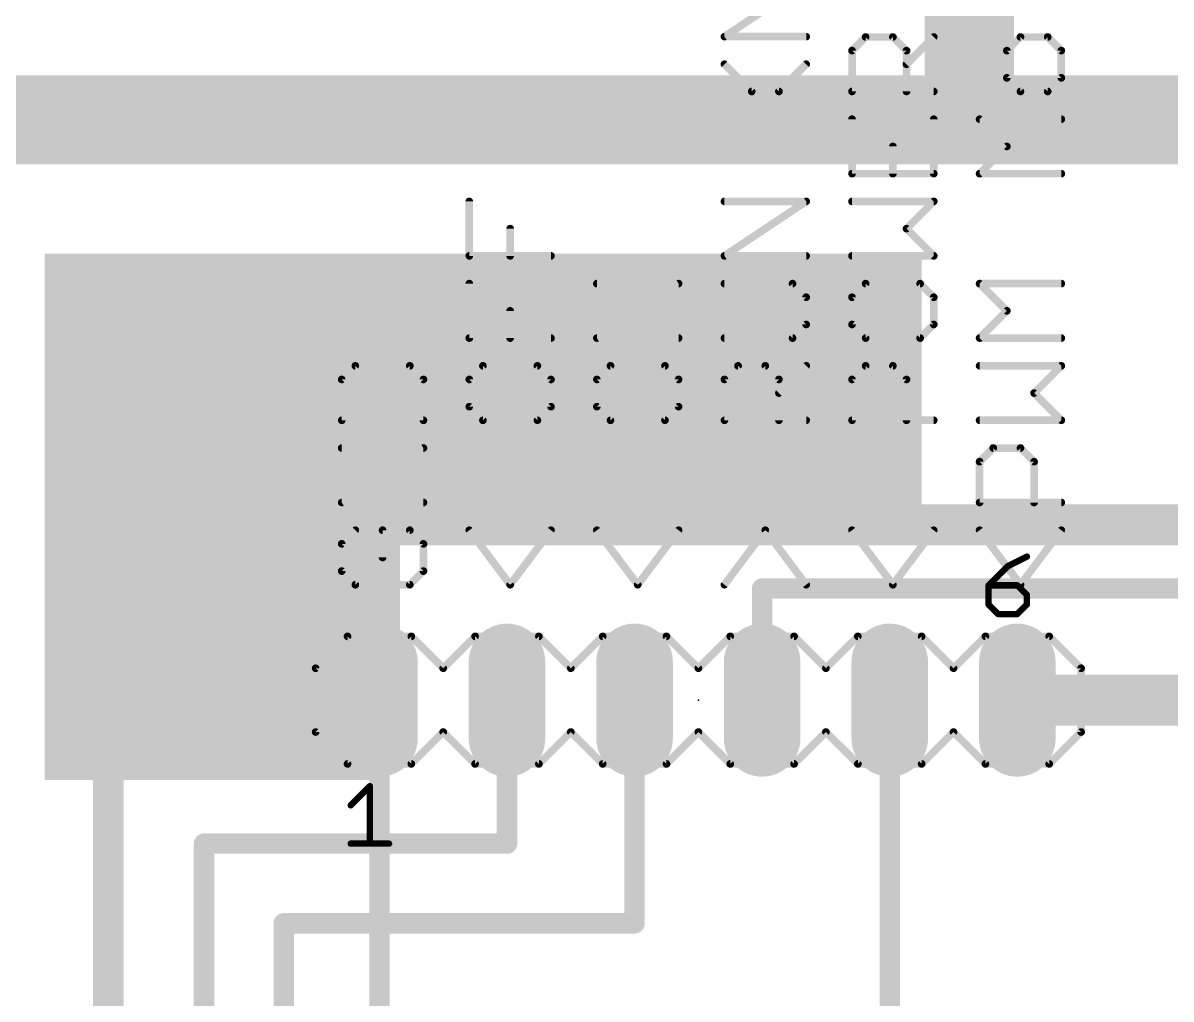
# Model space of a CAD drawing. Extents: x 0 to 165, y -10 to 137.
# Drawn here: x 64.66 to 87.52, y 89.3 to 108.74 of the extents above; entities that cross this region are included whole.
import ezdxf

# ---------------------------------------------------------------- set-up
doc = ezdxf.new("R2010")
doc.units = 0
for name, color, linetype in [('1', 14, 'CONTINUOUS'), ('16', 174, 'CONTINUOUS'), ('17', 94, 'CONTINUOUS'), ('21', 251, 'CONTINUOUS'), ('23', 178, 'CONTINUOUS'), ('48', 251, 'CONTINUOUS'), ('51', 251, 'CONTINUOUS')]:
    doc.layers.add(name, color=color, linetype=linetype)

# ---------------------------------------------------------------- blocks, each defined once
blk = doc.blocks.new('RECT')
blk.add_solid([(-0.5, -0.5), (0.5, -0.5), (-0.5, 0.5), (0.5, 0.5)])
blk = doc.blocks.new('LONGP100')
at = {"const_width": 1}
blk.add_lwpolyline([(-0.5, 0), (0.5, 0)], dxfattribs=at)
at = {"const_width": 0.5}
for points in [[(-0.5, 0.25, 1), (-0.5, -0.25)], [(0.5, -0.25, 1), (0.5, 0.25)]]:
    blk.add_lwpolyline(points, format="xyb", dxfattribs=at)

msp = doc.modelspace()

# ---------------------------------------------------------------- linework, layer by layer
at = {"layer": '1'}
for points, const_width in [([(71.755, 98.7425), (91.44, 98.7425)], 0.8128), ([(71.755, 95.25), (71.755, 98.7425)], 0.8128), ([(79.375, 95.25), (79.375, 97.4725)], 0.4064), ([(79.375, 97.4725), (107.95, 97.4725)], 0.4064), ([(66.3575, 95.25), (71.755, 95.25)], 0.6096), ([(66.3575, 65.0875), (66.3575, 95.25)], 0.6096), ([(74.295, 92.3925), (74.295, 95.25)], 0.4064), ([(76.835, 90.805), (76.835, 95.25)], 0.4064), ([(81.915, 85.4075), (81.915, 95.25)], 0.4064), ([(68.2625, 92.3925), (74.295, 92.3925)], 0.4064), ([(68.2625, 66.9925), (68.2625, 92.3925)], 0.4064), ([(69.85, 68.2625), (69.85, 90.805)], 0.4064), ([(69.85, 90.805), (76.835, 90.805)], 0.4064)]:
    msp.add_lwpolyline(points, dxfattribs=dict(at, const_width=const_width))
for points, const_width in [([(71.755, 98.9457, 1), (71.755, 98.5393)], 0.4064), ([(71.9582, 98.7425, 1), (71.5518, 98.7425)], 0.4064), ([(79.4766, 97.4725, 1), (79.2734, 97.4725)], 0.2032), ([(79.375, 97.5741, 1), (79.375, 97.3709)], 0.2032), ([(66.3575, 95.4024, 1), (66.3575, 95.0976)], 0.3048), ([(66.5099, 95.25, 1), (66.2051, 95.25)], 0.3048), ([(71.755, 95.0976, 1), (71.755, 95.4024)], 0.3048), ([(71.5518, 95.25, 1), (71.9582, 95.25)], 0.4064), ([(74.3966, 95.25, 1), (74.1934, 95.25)], 0.2032), ([(76.9366, 95.25, 1), (76.7334, 95.25)], 0.2032), ([(79.2734, 95.25, 1), (79.4766, 95.25)], 0.2032), ([(82.0166, 95.25, 1), (81.8134, 95.25)], 0.2032), ([(68.2625, 92.4941, 1), (68.2625, 92.2909)], 0.2032), ([(68.3641, 92.3925, 1), (68.1609, 92.3925)], 0.2032), ([(74.295, 92.2909, 1), (74.295, 92.4941)], 0.2032), ([(74.1934, 92.3925, 1), (74.3966, 92.3925)], 0.2032), ([(69.9516, 90.805, 1), (69.7484, 90.805)], 0.2032), ([(69.85, 90.9066, 1), (69.85, 90.7034)], 0.2032), ([(76.835, 90.7034, 1), (76.835, 90.9066)], 0.2032), ([(76.7334, 90.805, 1), (76.9366, 90.805)], 0.2032)]:
    msp.add_lwpolyline(points, format="xyb", dxfattribs=dict(at, const_width=const_width))
at = {"layer": '16'}
for points, const_width in [([(83.5025, 106.807), (83.5025, 117.7155)], 1.778), ([(83.5025, 106.807), (33.02, 106.807)], 1.778), ([(83.5025, 106.807), (139.3825, 106.807)], 1.778), ([(53.34, 106.807), (83.5025, 106.807)], 1.27), ([(84.455, 95.25), (89.2175, 95.25)], 1.016), ([(71.755, 95.25), (71.755, 79.0575)], 0.4064)]:
    msp.add_lwpolyline(points, dxfattribs=dict(at, const_width=const_width))
for points, const_width in [([(83.5025, 107.2515, 1), (83.5025, 106.3625)], 0.889), ([(83.5025, 106.3625, 1), (83.5025, 107.2515)], 0.889), ([(83.5025, 106.4895, 1), (83.5025, 107.1245)], 0.635), ([(83.058, 106.807, 1), (83.947, 106.807)], 0.889), ([(84.455, 95.504, 1), (84.455, 94.996)], 0.508), ([(71.8566, 95.25, 1), (71.6534, 95.25)], 0.2032)]:
    msp.add_lwpolyline(points, format="xyb", dxfattribs=dict(at, const_width=const_width))
at = {"layer": '21'}
for points, const_width in [([(84.6462, 98.1085), (84.2648, 97.9178)], 0.127), ([(84.2648, 97.9178), (83.8835, 97.5365)], 0.127), ([(83.8835, 97.5365), (83.8835, 97.1552)], 0.127), ([(84.4555, 97.5365), (83.8835, 97.5365)], 0.127), ([(84.6462, 97.3458), (84.4555, 97.5365)], 0.127), ([(84.6462, 97.1552), (84.6462, 97.3458)], 0.127), ([(83.8835, 97.1552), (84.0742, 96.9645)], 0.127), ([(84.4555, 96.9645), (84.6462, 97.1552)], 0.127), ([(84.0742, 96.9645), (84.4555, 96.9645)], 0.127), ([(71.12, 96.52), (70.485, 95.885)], 0.1524), ([(71.12, 96.52), (72.39, 96.52)], 0.1524), ([(72.39, 96.52), (73.025, 95.885)], 0.1524), ([(73.025, 95.885), (73.66, 96.52)], 0.1524), ([(73.66, 96.52), (74.93, 96.52)], 0.1524), ([(74.93, 96.52), (75.565, 95.885)], 0.1524), ([(75.565, 95.885), (76.2, 96.52)], 0.1524), ([(76.2, 96.52), (77.47, 96.52)], 0.1524), ([(77.47, 96.52), (78.105, 95.885)], 0.1524), ([(78.74, 96.52), (78.105, 95.885)], 0.1524), ([(78.74, 96.52), (80.01, 96.52)], 0.1524), ([(80.01, 96.52), (80.645, 95.885)], 0.1524), ([(80.645, 95.885), (81.28, 96.52)], 0.1524), ([(81.28, 96.52), (82.55, 96.52)], 0.1524), ([(82.55, 96.52), (83.185, 95.885)], 0.1524), ([(83.185, 95.885), (83.82, 96.52)], 0.1524), ([(83.82, 96.52), (85.09, 96.52)], 0.1524), ([(85.09, 96.52), (85.725, 95.885)], 0.1524), ([(70.485, 95.885), (70.485, 94.615)], 0.1524), ([(85.725, 95.885), (85.725, 94.615)], 0.1524), ([(70.485, 94.615), (71.12, 93.98)], 0.1524), ([(73.025, 94.615), (72.39, 93.98)], 0.1524), ([(73.66, 93.98), (73.025, 94.615)], 0.1524), ([(75.565, 94.615), (74.93, 93.98)], 0.1524), ([(76.2, 93.98), (75.565, 94.615)], 0.1524), ([(78.105, 94.615), (77.47, 93.98)], 0.1524), ([(78.105, 94.615), (78.74, 93.98)], 0.1524), ([(80.645, 94.615), (80.01, 93.98)], 0.1524), ([(81.28, 93.98), (80.645, 94.615)], 0.1524), ([(83.185, 94.615), (82.55, 93.98)], 0.1524), ([(83.82, 93.98), (83.185, 94.615)], 0.1524), ([(85.725, 94.615), (85.09, 93.98)], 0.1524), ([(72.39, 93.98), (71.12, 93.98)], 0.1524), ([(74.93, 93.98), (73.66, 93.98)], 0.1524), ([(77.47, 93.98), (76.2, 93.98)], 0.1524), ([(80.01, 93.98), (78.74, 93.98)], 0.1524), ([(82.55, 93.98), (81.28, 93.98)], 0.1524), ([(85.09, 93.98), (83.82, 93.98)], 0.1524), ([(71.1835, 93.1552), (71.5648, 93.5365)], 0.127), ([(71.5648, 93.5365), (71.5648, 92.3925)], 0.127), ([(71.1835, 92.3925), (71.9462, 92.3925)], 0.127)]:
    msp.add_lwpolyline(points, dxfattribs=dict(at, const_width=const_width))
for points, const_width in [([(84.6603, 98.0801, 1), (84.632, 98.1369)], 0.0635), ([(84.2506, 97.9462, 1), (84.279, 97.8894)], 0.0635), ([(84.2873, 97.8954, 1), (84.2424, 97.9403)], 0.0635), ([(83.9153, 97.5365, 1), (83.8517, 97.5365)], 0.0635), ([(83.8835, 97.5682, 1), (83.8835, 97.5047)], 0.0635), ([(83.861, 97.5589, 1), (83.906, 97.514)], 0.0635), ([(84.4779, 97.5589, 1), (84.433, 97.514)], 0.0635), ([(84.4555, 97.5047, 1), (84.4555, 97.5682)], 0.0635), ([(84.6779, 97.3458, 1), (84.6144, 97.3458)], 0.0635), ([(84.6237, 97.3234, 1), (84.6686, 97.3683)], 0.0635), ([(83.8517, 97.1552, 1), (83.9153, 97.1552)], 0.0635), ([(83.906, 97.1776, 1), (83.861, 97.1327)], 0.0635), ([(84.6144, 97.1552, 1), (84.6779, 97.1552)], 0.0635), ([(84.6686, 97.1327, 1), (84.6237, 97.1776)], 0.0635), ([(84.0742, 96.9963, 1), (84.0742, 96.9327)], 0.0635), ([(84.0517, 96.942, 1), (84.0966, 96.987)], 0.0635), ([(84.433, 96.987, 1), (84.4779, 96.942)], 0.0635), ([(84.4555, 96.9327, 1), (84.4555, 96.9963)], 0.0635), ([(71.12, 96.5581, 1), (71.12, 96.4819)], 0.0762), ([(71.1469, 96.4931, 1), (71.0931, 96.5469)], 0.0762), ([(72.4169, 96.5469, 1), (72.3631, 96.4931)], 0.0762), ([(72.39, 96.4819, 1), (72.39, 96.5581)], 0.0762), ([(73.66, 96.5581, 1), (73.66, 96.4819)], 0.0762), ([(73.6869, 96.4931, 1), (73.6331, 96.5469)], 0.0762), ([(74.9569, 96.5469, 1), (74.9031, 96.4931)], 0.0762), ([(74.93, 96.4819, 1), (74.93, 96.5581)], 0.0762), ([(76.2, 96.5581, 1), (76.2, 96.4819)], 0.0762), ([(76.2269, 96.4931, 1), (76.1731, 96.5469)], 0.0762), ([(77.4969, 96.5469, 1), (77.4431, 96.4931)], 0.0762), ([(77.47, 96.4819, 1), (77.47, 96.5581)], 0.0762), ([(78.74, 96.5581, 1), (78.74, 96.4819)], 0.0762), ([(78.7669, 96.4931, 1), (78.7131, 96.5469)], 0.0762), ([(80.0369, 96.5469, 1), (79.9831, 96.4931)], 0.0762), ([(80.01, 96.4819, 1), (80.01, 96.5581)], 0.0762), ([(81.28, 96.5581, 1), (81.28, 96.4819)], 0.0762), ([(81.3069, 96.4931, 1), (81.2531, 96.5469)], 0.0762), ([(82.5769, 96.5469, 1), (82.5231, 96.4931)], 0.0762), ([(82.55, 96.4819, 1), (82.55, 96.5581)], 0.0762), ([(83.82, 96.5581, 1), (83.82, 96.4819)], 0.0762), ([(83.8469, 96.4931, 1), (83.7931, 96.5469)], 0.0762), ([(85.1169, 96.5469, 1), (85.0631, 96.4931)], 0.0762), ([(85.09, 96.4819, 1), (85.09, 96.5581)], 0.0762), ([(70.5231, 95.885, 1), (70.4469, 95.885)], 0.0762), ([(70.4581, 95.9119, 1), (70.5119, 95.8581)], 0.0762), ([(72.9981, 95.9119, 1), (73.0519, 95.8581)], 0.0762), ([(72.9981, 95.8581, 1), (73.0519, 95.9119)], 0.0762), ([(75.5381, 95.9119, 1), (75.5919, 95.8581)], 0.0762), ([(75.5381, 95.8581, 1), (75.5919, 95.9119)], 0.0762), ([(78.0781, 95.9119, 1), (78.1319, 95.8581)], 0.0762), ([(78.0781, 95.8581, 1), (78.1319, 95.9119)], 0.0762), ([(80.6181, 95.9119, 1), (80.6719, 95.8581)], 0.0762), ([(80.6181, 95.8581, 1), (80.6719, 95.9119)], 0.0762), ([(83.1581, 95.9119, 1), (83.2119, 95.8581)], 0.0762), ([(83.1581, 95.8581, 1), (83.2119, 95.9119)], 0.0762), ([(85.7631, 95.885, 1), (85.6869, 95.885)], 0.0762), ([(85.6981, 95.8581, 1), (85.7519, 95.9119)], 0.0762), ([(70.4469, 94.615, 1), (70.5231, 94.615)], 0.0762), ([(70.5119, 94.6419, 1), (70.4581, 94.5881)], 0.0762), ([(73.0519, 94.6419, 1), (72.9981, 94.5881)], 0.0762), ([(73.0519, 94.5881, 1), (72.9981, 94.6419)], 0.0762), ([(75.5919, 94.6419, 1), (75.5381, 94.5881)], 0.0762), ([(75.5919, 94.5881, 1), (75.5381, 94.6419)], 0.0762), ([(78.1319, 94.6419, 1), (78.0781, 94.5881)], 0.0762), ([(78.1319, 94.5881, 1), (78.0781, 94.6419)], 0.0762), ([(80.6719, 94.6419, 1), (80.6181, 94.5881)], 0.0762), ([(80.6719, 94.5881, 1), (80.6181, 94.6419)], 0.0762), ([(83.2119, 94.6419, 1), (83.1581, 94.5881)], 0.0762), ([(83.2119, 94.5881, 1), (83.1581, 94.6419)], 0.0762), ([(85.6869, 94.615, 1), (85.7631, 94.615)], 0.0762), ([(85.7519, 94.5881, 1), (85.6981, 94.6419)], 0.0762), ([(71.12, 94.0181, 1), (71.12, 93.9419)], 0.0762), ([(71.0931, 93.9531, 1), (71.1469, 94.0069)], 0.0762), ([(72.3631, 94.0069, 1), (72.4169, 93.9531)], 0.0762), ([(72.39, 93.9419, 1), (72.39, 94.0181)], 0.0762), ([(73.66, 94.0181, 1), (73.66, 93.9419)], 0.0762), ([(73.6331, 93.9531, 1), (73.6869, 94.0069)], 0.0762), ([(74.9031, 94.0069, 1), (74.9569, 93.9531)], 0.0762), ([(74.93, 93.9419, 1), (74.93, 94.0181)], 0.0762), ([(76.2, 94.0181, 1), (76.2, 93.9419)], 0.0762), ([(76.1731, 93.9531, 1), (76.2269, 94.0069)], 0.0762), ([(77.4431, 94.0069, 1), (77.4969, 93.9531)], 0.0762), ([(77.47, 93.9419, 1), (77.47, 94.0181)], 0.0762), ([(78.74, 94.0181, 1), (78.74, 93.9419)], 0.0762), ([(78.7131, 93.9531, 1), (78.7669, 94.0069)], 0.0762), ([(79.9831, 94.0069, 1), (80.0369, 93.9531)], 0.0762), ([(80.01, 93.9419, 1), (80.01, 94.0181)], 0.0762), ([(81.28, 94.0181, 1), (81.28, 93.9419)], 0.0762), ([(81.2531, 93.9531, 1), (81.3069, 94.0069)], 0.0762), ([(82.5231, 94.0069, 1), (82.5769, 93.9531)], 0.0762), ([(82.55, 93.9419, 1), (82.55, 94.0181)], 0.0762), ([(83.82, 94.0181, 1), (83.82, 93.9419)], 0.0762), ([(83.7931, 93.9531, 1), (83.8469, 94.0069)], 0.0762), ([(85.0631, 94.0069, 1), (85.1169, 93.9531)], 0.0762), ([(85.09, 93.9419, 1), (85.09, 94.0181)], 0.0762), ([(71.5966, 93.5365, 1), (71.5331, 93.5365)], 0.0635), ([(71.5873, 93.514, 1), (71.5424, 93.5589)], 0.0635), ([(71.161, 93.1776, 1), (71.206, 93.1327)], 0.0635), ([(71.1835, 92.4243, 1), (71.1835, 92.3607)], 0.0635), ([(71.5331, 92.3925, 1), (71.5966, 92.3925)], 0.0635), ([(71.9462, 92.3607, 1), (71.9462, 92.4243)], 0.0635)]:
    msp.add_lwpolyline(points, format="xyb", dxfattribs=dict(at, const_width=const_width))
at = {"layer": '23'}
msp.add_point((78.105, 95.25), dxfattribs=at)
at = {"layer": '48', "const_width": 0.1524}
for points in [[(78.6243, 108.4631), (80.2513, 109.5477)], [(80.2513, 108.4631), (78.6243, 108.4631)], [(81.1643, 108.1851), (81.4355, 108.4563)], [(81.4355, 108.4563), (81.9778, 108.4563)], [(81.9778, 108.4563), (82.249, 108.1851)], [(82.249, 107.914), (82.7913, 108.4563)], [(84.5178, 108.4563), (84.2466, 108.1851)], [(85.0601, 108.4563), (84.5178, 108.4563)], [(85.3313, 108.1851), (85.0601, 108.4563)], [(81.1643, 107.3716), (81.1643, 108.1851)], [(82.249, 108.1851), (82.249, 107.3716)], [(84.2466, 108.1851), (84.2466, 107.6428)], [(85.3313, 107.6428), (85.3313, 108.1851)], [(79.1666, 107.3716), (78.6243, 107.914)], [(80.2513, 107.914), (79.709, 107.3716)], [(84.2466, 107.6428), (84.5178, 107.3716)], [(85.0601, 107.3716), (85.3313, 107.6428)], [(79.709, 107.3716), (79.1666, 107.3716)], [(82.7913, 107.3716), (81.1643, 107.3716)], [(84.5178, 107.3716), (85.0601, 107.3716)], [(81.1643, 106.8191), (81.1643, 105.7345)], [(82.7913, 105.7345), (82.7913, 106.8191)], [(84.2466, 106.2768), (83.7043, 106.8191)], [(83.7043, 106.8191), (85.3313, 106.8191)], [(81.9778, 105.7345), (81.9778, 106.2768)], [(83.7043, 105.7345), (84.2466, 106.2768)], [(81.1643, 105.7345), (82.7913, 105.7345)], [(85.3313, 105.7345), (83.7043, 105.7345)], [(73.5443, 104.0973), (73.5443, 105.182)], [(78.6243, 104.0973), (80.2513, 105.182)], [(80.2513, 105.182), (78.6243, 105.182)], [(82.7913, 105.182), (81.1643, 105.182)], [(82.249, 104.6397), (82.7913, 105.182)], [(74.3578, 104.0973), (74.3578, 104.6397)], [(82.7913, 104.0973), (82.249, 104.6397)], [(75.1713, 104.0973), (73.5443, 104.0973)], [(80.2513, 104.0973), (78.6243, 104.0973)], [(81.1643, 104.0973), (82.7913, 104.0973)], [(73.5443, 102.4602), (73.5443, 103.5448)], [(76.0843, 102.4602), (77.7113, 103.5448)], [(77.7113, 103.5448), (76.0843, 103.5448)], [(79.9801, 103.5448), (78.6243, 103.5448)], [(80.2513, 103.2737), (79.9801, 103.5448)], [(81.4355, 103.5448), (81.1643, 103.2737)], [(82.5201, 103.5448), (81.4355, 103.5448)], [(82.7913, 103.2737), (82.5201, 103.5448)], [(84.2466, 103.0025), (83.7043, 103.5448)], [(83.7043, 103.5448), (85.3313, 103.5448)], [(80.2513, 102.7313), (80.2513, 103.2737)], [(81.1643, 103.2737), (81.1643, 102.7313)], [(82.7913, 102.7313), (82.7913, 103.2737)], [(74.3578, 102.4602), (74.3578, 103.0025)], [(83.7043, 102.4602), (84.2466, 103.0025)], [(79.9801, 102.4602), (80.2513, 102.7313)], [(81.1643, 102.7313), (81.4355, 102.4602)], [(82.5201, 102.4602), (82.7913, 102.7313)], [(75.1713, 102.4602), (73.5443, 102.4602)], [(77.7113, 102.4602), (76.0843, 102.4602)], [(78.6243, 102.4602), (79.9801, 102.4602)], [(81.4355, 102.4602), (82.5201, 102.4602)], [(85.3313, 102.4602), (83.7043, 102.4602)], [(71.2755, 101.9077), (71.0043, 101.6365)], [(72.3601, 101.9077), (71.2755, 101.9077)], [(72.6313, 101.6365), (72.3601, 101.9077)], [(73.8155, 101.9077), (73.5443, 101.6365)], [(74.9001, 101.9077), (73.8155, 101.9077)], [(75.1713, 101.6365), (74.9001, 101.9077)], [(76.3555, 101.9077), (76.0843, 101.6365)], [(77.4401, 101.9077), (76.3555, 101.9077)], [(77.7113, 101.6365), (77.4401, 101.9077)], [(78.6243, 101.6365), (78.8955, 101.9077)], [(78.8955, 101.9077), (79.4378, 101.9077)], [(79.4378, 101.9077), (79.709, 101.6365)], [(79.709, 101.3653), (80.2513, 101.9077)], [(81.1643, 101.6365), (81.4355, 101.9077)], [(81.4355, 101.9077), (81.9778, 101.9077)], [(81.9778, 101.9077), (82.249, 101.6365)], [(85.3313, 101.9077), (83.7043, 101.9077)], [(84.789, 101.3653), (85.3313, 101.9077)], [(71.0043, 101.6365), (71.0043, 100.823)], [(72.6313, 100.823), (72.6313, 101.6365)], [(73.5443, 101.6365), (73.5443, 101.0942)], [(75.1713, 101.0942), (75.1713, 101.6365)], [(76.0843, 101.6365), (76.0843, 101.0942)], [(77.7113, 101.0942), (77.7113, 101.6365)], [(78.6243, 100.823), (78.6243, 101.6365)], [(79.709, 101.6365), (79.709, 100.823)], [(81.1643, 100.823), (81.1643, 101.6365)], [(82.249, 101.6365), (82.249, 100.823)], [(85.3313, 100.823), (84.789, 101.3653)], [(73.5443, 101.0942), (73.8155, 100.823)], [(74.9001, 100.823), (75.1713, 101.0942)], [(76.0843, 101.0942), (76.3555, 100.823)], [(77.4401, 100.823), (77.7113, 101.0942)], [(71.0043, 100.823), (72.6313, 100.823)], [(73.8155, 100.823), (74.9001, 100.823)], [(76.3555, 100.823), (77.4401, 100.823)], [(80.2513, 100.823), (78.6243, 100.823)], [(82.7913, 100.823), (81.1643, 100.823)], [(83.7043, 100.823), (85.3313, 100.823)], [(71.0043, 99.1859), (72.6313, 100.2705)], [(72.6313, 100.2705), (71.0043, 100.2705)], [(83.7043, 99.9994), (83.9755, 100.2705)], [(83.9755, 100.2705), (84.5178, 100.2705)], [(84.5178, 100.2705), (84.789, 99.9994)], [(83.7043, 99.1859), (83.7043, 99.9994)], [(84.789, 99.9994), (84.789, 99.1859)], [(72.6313, 99.1859), (71.0043, 99.1859)], [(85.3313, 99.1859), (83.7043, 99.1859)], [(71.2755, 98.6334), (71.0043, 98.3622)], [(72.3601, 98.6334), (71.8178, 98.6334)], [(71.8178, 98.6334), (71.8178, 98.091)], [(72.6313, 98.3622), (72.3601, 98.6334)], [(73.5443, 98.6334), (74.3578, 97.5487)], [(74.3578, 97.5487), (75.1713, 98.6334)], [(76.0843, 98.6334), (76.8978, 97.5487)], [(76.8978, 97.5487), (77.7113, 98.6334)], [(78.6243, 97.5487), (79.4378, 98.6334)], [(79.4378, 98.6334), (80.2513, 97.5487)], [(81.1643, 98.6334), (81.9778, 97.5487)], [(81.9778, 97.5487), (82.7913, 98.6334)], [(83.7043, 98.6334), (84.5178, 97.5487)], [(84.5178, 97.5487), (85.3313, 98.6334)], [(71.0043, 98.3622), (71.0043, 97.8199)], [(72.6313, 97.8199), (72.6313, 98.3622)], [(71.0043, 97.8199), (71.2755, 97.5487)], [(72.3601, 97.5487), (72.6313, 97.8199)], [(71.2755, 97.5487), (72.3601, 97.5487)]]:
    msp.add_lwpolyline(points, dxfattribs=at)
at = {"layer": '48', "const_width": 0.0762}
for points in [[(78.6243, 108.5012, 1), (78.6243, 108.425)], [(78.6032, 108.4948, 1), (78.6454, 108.4314)], [(80.2513, 108.425, 1), (80.2513, 108.5012)], [(81.4355, 108.4944, 1), (81.4355, 108.4182)], [(81.4624, 108.4294, 1), (81.4085, 108.4832)], [(82.0047, 108.4832, 1), (81.9509, 108.4294)], [(81.9778, 108.4182, 1), (81.9778, 108.4944)], [(82.8182, 108.4294, 1), (82.7644, 108.4832)], [(84.5178, 108.4944, 1), (84.5178, 108.4182)], [(84.5447, 108.4294, 1), (84.4909, 108.4832)], [(85.0871, 108.4832, 1), (85.0332, 108.4294)], [(85.0601, 108.4182, 1), (85.0601, 108.4944)], [(81.2024, 108.1851, 1), (81.1262, 108.1851)], [(81.1374, 108.2121, 1), (81.1913, 108.1582)], [(82.2871, 108.1851, 1), (82.2109, 108.1851)], [(82.222, 108.1582, 1), (82.2759, 108.2121)], [(84.2847, 108.1851, 1), (84.2085, 108.1851)], [(84.2197, 108.2121, 1), (84.2736, 108.1582)], [(85.3694, 108.1851, 1), (85.2932, 108.1851)], [(85.3044, 108.1582, 1), (85.3582, 108.2121)], [(78.6513, 107.9409, 1), (78.5974, 107.887)], [(80.2782, 107.887, 1), (80.2244, 107.9409)], [(82.222, 107.9409, 1), (82.2759, 107.887)], [(84.2085, 107.6428, 1), (84.2847, 107.6428)], [(84.2736, 107.6697, 1), (84.2197, 107.6159)], [(85.2932, 107.6428, 1), (85.3694, 107.6428)], [(85.3582, 107.6159, 1), (85.3044, 107.6697)], [(79.1666, 107.4097, 1), (79.1666, 107.3335)], [(79.1397, 107.3447, 1), (79.1936, 107.3986)], [(79.682, 107.3986, 1), (79.7359, 107.3447)], [(79.709, 107.3335, 1), (79.709, 107.4097)], [(81.1643, 107.4097, 1), (81.1643, 107.3335)], [(82.7913, 107.3335, 1), (82.7913, 107.4097)], [(84.5178, 107.4097, 1), (84.5178, 107.3335)], [(84.4909, 107.3447, 1), (84.5447, 107.3986)], [(85.0332, 107.3986, 1), (85.0871, 107.3447)], [(85.0601, 107.3335, 1), (85.0601, 107.4097)], [(81.1262, 107.3716, 1), (81.2024, 107.3716)], [(82.2109, 107.3716, 1), (82.2871, 107.3716)], [(81.2024, 106.8191, 1), (81.1262, 106.8191)], [(82.8294, 106.8191, 1), (82.7532, 106.8191)], [(83.7313, 106.8461, 1), (83.6774, 106.7922)], [(83.7043, 106.8572, 1), (83.7043, 106.781)], [(85.3313, 106.781, 1), (85.3313, 106.8572)], [(82.0159, 106.2768, 1), (81.9397, 106.2768)], [(84.2736, 106.2499, 1), (84.2197, 106.3038)], [(84.2197, 106.2499, 1), (84.2736, 106.3038)], [(81.1643, 105.7726, 1), (81.1643, 105.6964)], [(81.1262, 105.7345, 1), (81.2024, 105.7345)], [(81.9397, 105.7345, 1), (82.0159, 105.7345)], [(82.7532, 105.7345, 1), (82.8294, 105.7345)], [(82.7913, 105.6964, 1), (82.7913, 105.7726)], [(83.7043, 105.7726, 1), (83.7043, 105.6964)], [(83.6774, 105.7614, 1), (83.7313, 105.7075)], [(85.3313, 105.6964, 1), (85.3313, 105.7726)], [(73.5824, 105.182, 1), (73.5062, 105.182)], [(78.6243, 105.2201, 1), (78.6243, 105.1439)], [(80.2724, 105.1503, 1), (80.2302, 105.2137)], [(80.2513, 105.1439, 1), (80.2513, 105.2201)], [(81.1643, 105.2201, 1), (81.1643, 105.1439)], [(82.8182, 105.155, 1), (82.7644, 105.2089)], [(82.7913, 105.1439, 1), (82.7913, 105.2201)], [(74.3959, 104.6397, 1), (74.3197, 104.6397)], [(82.2759, 104.6666, 1), (82.222, 104.6127)], [(82.222, 104.6666, 1), (82.2759, 104.6127)], [(73.5443, 104.1354, 1), (73.5443, 104.0592)], [(73.5062, 104.0973, 1), (73.5824, 104.0973)], [(74.3197, 104.0973, 1), (74.3959, 104.0973)], [(75.1713, 104.0592, 1), (75.1713, 104.1354)], [(78.6243, 104.1354, 1), (78.6243, 104.0592)], [(78.6032, 104.129, 1), (78.6454, 104.0656)], [(80.2513, 104.0592, 1), (80.2513, 104.1354)], [(81.1643, 104.1354, 1), (81.1643, 104.0592)], [(82.7644, 104.0704, 1), (82.8182, 104.1243)], [(82.7913, 104.0592, 1), (82.7913, 104.1354)], [(73.5824, 103.5448, 1), (73.5062, 103.5448)], [(76.0843, 103.5829, 1), (76.0843, 103.5067)], [(77.7324, 103.5131, 1), (77.6902, 103.5765)], [(77.7113, 103.5067, 1), (77.7113, 103.5829)], [(78.6243, 103.5829, 1), (78.6243, 103.5067)], [(80.0071, 103.5718, 1), (79.9532, 103.5179)], [(79.9801, 103.5067, 1), (79.9801, 103.5829)], [(81.4355, 103.5829, 1), (81.4355, 103.5067)], [(81.4624, 103.5179, 1), (81.4085, 103.5718)], [(82.5471, 103.5718, 1), (82.4932, 103.5179)], [(82.5201, 103.5067, 1), (82.5201, 103.5829)], [(83.7313, 103.5718, 1), (83.6774, 103.5179)], [(83.7043, 103.5829, 1), (83.7043, 103.5067)], [(85.3313, 103.5067, 1), (85.3313, 103.5829)], [(80.2894, 103.2737, 1), (80.2132, 103.2737)], [(80.2244, 103.2467, 1), (80.2782, 103.3006)], [(81.2024, 103.2737, 1), (81.1262, 103.2737)], [(81.1374, 103.3006, 1), (81.1913, 103.2467)], [(82.8294, 103.2737, 1), (82.7532, 103.2737)], [(82.7644, 103.2467, 1), (82.8182, 103.3006)], [(74.3959, 103.0025, 1), (74.3197, 103.0025)], [(84.2736, 102.9756, 1), (84.2197, 103.0294)], [(84.2197, 102.9756, 1), (84.2736, 103.0294)], [(80.2132, 102.7313, 1), (80.2894, 102.7313)], [(80.2782, 102.7044, 1), (80.2244, 102.7583)], [(81.1913, 102.7583, 1), (81.1374, 102.7044)], [(81.1262, 102.7313, 1), (81.2024, 102.7313)], [(82.7532, 102.7313, 1), (82.8294, 102.7313)], [(82.8182, 102.7044, 1), (82.7644, 102.7583)], [(73.5443, 102.4983, 1), (73.5443, 102.4221)], [(73.5062, 102.4602, 1), (73.5824, 102.4602)], [(74.3197, 102.4602, 1), (74.3959, 102.4602)], [(75.1713, 102.4221, 1), (75.1713, 102.4983)], [(76.0843, 102.4983, 1), (76.0843, 102.4221)], [(76.0632, 102.4919, 1), (76.1054, 102.4285)], [(77.7113, 102.4221, 1), (77.7113, 102.4983)], [(78.6243, 102.4983, 1), (78.6243, 102.4221)], [(79.9532, 102.4871, 1), (80.0071, 102.4332)], [(79.9801, 102.4221, 1), (79.9801, 102.4983)], [(81.4355, 102.4983, 1), (81.4355, 102.4221)], [(81.4085, 102.4332, 1), (81.4624, 102.4871)], [(82.4932, 102.4871, 1), (82.5471, 102.4332)], [(82.5201, 102.4221, 1), (82.5201, 102.4983)], [(83.7043, 102.4983, 1), (83.7043, 102.4221)], [(83.6774, 102.4871, 1), (83.7313, 102.4332)], [(85.3313, 102.4221, 1), (85.3313, 102.4983)], [(71.2755, 101.9458, 1), (71.2755, 101.8696)], [(71.3024, 101.8807, 1), (71.2485, 101.9346)], [(72.3871, 101.9346, 1), (72.3332, 101.8807)], [(72.3601, 101.8696, 1), (72.3601, 101.9458)], [(73.8155, 101.9458, 1), (73.8155, 101.8696)], [(73.8424, 101.8807, 1), (73.7885, 101.9346)], [(74.9271, 101.9346, 1), (74.8732, 101.8807)], [(74.9001, 101.8696, 1), (74.9001, 101.9458)], [(76.3555, 101.9458, 1), (76.3555, 101.8696)], [(76.3824, 101.8807, 1), (76.3285, 101.9346)], [(77.4671, 101.9346, 1), (77.4132, 101.8807)], [(77.4401, 101.8696, 1), (77.4401, 101.9458)], [(78.8955, 101.9458, 1), (78.8955, 101.8696)], [(78.9224, 101.8807, 1), (78.8685, 101.9346)], [(79.4647, 101.9346, 1), (79.4109, 101.8807)], [(79.4378, 101.8696, 1), (79.4378, 101.9458)], [(80.2782, 101.8807, 1), (80.2244, 101.9346)], [(81.4355, 101.9458, 1), (81.4355, 101.8696)], [(81.4624, 101.8807, 1), (81.4085, 101.9346)], [(82.0047, 101.9346, 1), (81.9509, 101.8807)], [(81.9778, 101.8696, 1), (81.9778, 101.9458)], [(83.7043, 101.9458, 1), (83.7043, 101.8696)], [(85.3582, 101.8807, 1), (85.3044, 101.9346)], [(85.3313, 101.8696, 1), (85.3313, 101.9458)], [(71.0424, 101.6365, 1), (70.9662, 101.6365)], [(70.9774, 101.6634, 1), (71.0313, 101.6096)], [(72.6694, 101.6365, 1), (72.5932, 101.6365)], [(72.6044, 101.6096, 1), (72.6582, 101.6634)], [(73.5824, 101.6365, 1), (73.5062, 101.6365)], [(73.5174, 101.6634, 1), (73.5713, 101.6096)], [(75.2094, 101.6365, 1), (75.1332, 101.6365)], [(75.1444, 101.6096, 1), (75.1982, 101.6634)], [(76.1224, 101.6365, 1), (76.0462, 101.6365)], [(76.0574, 101.6634, 1), (76.1113, 101.6096)], [(77.7494, 101.6365, 1), (77.6732, 101.6365)], [(77.6844, 101.6096, 1), (77.7382, 101.6634)], [(78.6624, 101.6365, 1), (78.5862, 101.6365)], [(78.5974, 101.6634, 1), (78.6513, 101.6096)], [(79.7471, 101.6365, 1), (79.6709, 101.6365)], [(79.682, 101.6096, 1), (79.7359, 101.6634)], [(81.2024, 101.6365, 1), (81.1262, 101.6365)], [(81.1374, 101.6634, 1), (81.1913, 101.6096)], [(82.2871, 101.6365, 1), (82.2109, 101.6365)], [(82.222, 101.6096, 1), (82.2759, 101.6634)], [(79.682, 101.3923, 1), (79.7359, 101.3384)], [(84.8159, 101.3923, 1), (84.762, 101.3384)], [(84.762, 101.3923, 1), (84.8159, 101.3384)], [(73.5713, 101.1211, 1), (73.5174, 101.0672)], [(73.5062, 101.0942, 1), (73.5824, 101.0942)], [(75.1332, 101.0942, 1), (75.2094, 101.0942)], [(75.1982, 101.0672, 1), (75.1444, 101.1211)], [(76.1113, 101.1211, 1), (76.0574, 101.0672)], [(76.0462, 101.0942, 1), (76.1224, 101.0942)], [(77.6732, 101.0942, 1), (77.7494, 101.0942)], [(77.7382, 101.0672, 1), (77.6844, 101.1211)], [(71.0043, 100.8611, 1), (71.0043, 100.7849)], [(70.9662, 100.823, 1), (71.0424, 100.823)], [(72.5932, 100.823, 1), (72.6694, 100.823)], [(72.6313, 100.7849, 1), (72.6313, 100.8611)], [(73.8155, 100.8611, 1), (73.8155, 100.7849)], [(73.7885, 100.7961, 1), (73.8424, 100.85)], [(74.8732, 100.85, 1), (74.9271, 100.7961)], [(74.9001, 100.7849, 1), (74.9001, 100.8611)], [(76.3555, 100.8611, 1), (76.3555, 100.7849)], [(76.3285, 100.7961, 1), (76.3824, 100.85)], [(77.4132, 100.85, 1), (77.4671, 100.7961)], [(77.4401, 100.7849, 1), (77.4401, 100.8611)], [(78.6243, 100.8611, 1), (78.6243, 100.7849)], [(78.5862, 100.823, 1), (78.6624, 100.823)], [(79.6709, 100.823, 1), (79.7471, 100.823)], [(80.2513, 100.7849, 1), (80.2513, 100.8611)], [(81.1643, 100.8611, 1), (81.1643, 100.7849)], [(81.1262, 100.823, 1), (81.2024, 100.823)], [(82.2109, 100.823, 1), (82.2871, 100.823)], [(82.7913, 100.7849, 1), (82.7913, 100.8611)], [(83.7043, 100.8611, 1), (83.7043, 100.7849)], [(85.3044, 100.7961, 1), (85.3582, 100.85)], [(85.3313, 100.7849, 1), (85.3313, 100.8611)], [(71.0043, 100.3086, 1), (71.0043, 100.2324)], [(72.6524, 100.2388, 1), (72.6102, 100.3022)], [(72.6313, 100.2324, 1), (72.6313, 100.3086)], [(83.9755, 100.3086, 1), (83.9755, 100.2324)], [(84.0024, 100.2436, 1), (83.9485, 100.2975)], [(84.5447, 100.2975, 1), (84.4909, 100.2436)], [(84.5178, 100.2324, 1), (84.5178, 100.3086)], [(83.7424, 99.9994, 1), (83.6662, 99.9994)], [(83.6774, 100.0263, 1), (83.7313, 99.9724)], [(84.8271, 99.9994, 1), (84.7509, 99.9994)], [(84.762, 99.9724, 1), (84.8159, 100.0263)], [(71.0043, 99.224, 1), (71.0043, 99.1478)], [(70.9832, 99.2176, 1), (71.0254, 99.1542)], [(72.6313, 99.1478, 1), (72.6313, 99.224)], [(83.7043, 99.224, 1), (83.7043, 99.1478)], [(83.6662, 99.1859, 1), (83.7424, 99.1859)], [(84.7509, 99.1859, 1), (84.8271, 99.1859)], [(85.3313, 99.1478, 1), (85.3313, 99.224)], [(71.3024, 98.6064, 1), (71.2485, 98.6603)], [(71.8178, 98.6715, 1), (71.8178, 98.5953)], [(71.8559, 98.6334, 1), (71.7797, 98.6334)], [(72.3871, 98.6603, 1), (72.3332, 98.6064)], [(72.3601, 98.5953, 1), (72.3601, 98.6715)], [(73.5748, 98.6562, 1), (73.5138, 98.6105)], [(75.2018, 98.6105, 1), (75.1408, 98.6562)], [(76.1148, 98.6562, 1), (76.0538, 98.6105)], [(77.7418, 98.6105, 1), (77.6808, 98.6562)], [(79.4683, 98.6562, 1), (79.4073, 98.6105)], [(79.4683, 98.6105, 1), (79.4073, 98.6562)], [(81.1948, 98.6562, 1), (81.1338, 98.6105)], [(82.8218, 98.6105, 1), (82.7608, 98.6562)], [(83.7348, 98.6562, 1), (83.6738, 98.6105)], [(85.3618, 98.6105, 1), (85.3008, 98.6562)], [(71.0424, 98.3622, 1), (70.9662, 98.3622)], [(70.9774, 98.3891, 1), (71.0313, 98.3353)], [(72.6694, 98.3622, 1), (72.5932, 98.3622)], [(72.6044, 98.3353, 1), (72.6582, 98.3891)], [(71.7797, 98.091, 1), (71.8559, 98.091)], [(71.0313, 97.8468, 1), (70.9774, 97.7929)], [(70.9662, 97.8199, 1), (71.0424, 97.8199)], [(72.5932, 97.8199, 1), (72.6694, 97.8199)], [(72.6582, 97.7929, 1), (72.6044, 97.8468)], [(71.2755, 97.5868, 1), (71.2755, 97.5106)], [(71.2485, 97.5218, 1), (71.3024, 97.5756)], [(72.3332, 97.5756, 1), (72.3871, 97.5218)], [(72.3601, 97.5106, 1), (72.3601, 97.5868)], [(74.3273, 97.5716, 1), (74.3883, 97.5258)], [(74.3273, 97.5258, 1), (74.3883, 97.5716)], [(76.8673, 97.5716, 1), (76.9283, 97.5258)], [(76.8673, 97.5258, 1), (76.9283, 97.5716)], [(78.5938, 97.5716, 1), (78.6548, 97.5258)], [(80.2208, 97.5258, 1), (80.2818, 97.5716)], [(81.9473, 97.5716, 1), (82.0083, 97.5258)], [(81.9473, 97.5258, 1), (82.0083, 97.5716)], [(84.4873, 97.5716, 1), (84.5483, 97.5258)], [(84.4873, 97.5258, 1), (84.5483, 97.5716)]]:
    msp.add_lwpolyline(points, format="xyb", dxfattribs=at)

# ---------------------------------------------------------------- block references
at = {"layer": '1'}
for p, xscale, yscale in [((68.58, 101.2825), 6.985, 5.715), ((77.3113, 101.6), 10.4775, 5.08), ((68.4213, 96.8375), 6.6675, 3.175), ((68.4213, 94.4563), 6.6675, 1.5875)]:
    msp.add_blockref('RECT', p, dxfattribs=dict(at, xscale=xscale, yscale=yscale))
at = {"layer": '17', "xscale": 1.524, "yscale": 1.524, "rotation": 90}
for p in [(71.755, 95.25), (71.755, 95.25), (74.295, 95.25), (74.295, 95.25), (76.835, 95.25), (76.835, 95.25), (79.375, 95.25), (79.375, 95.25), (81.915, 95.25), (81.915, 95.25), (84.455, 95.25), (84.455, 95.25)]:
    msp.add_blockref('LONGP100', p, dxfattribs=at)
at = {"layer": '51', "xscale": 0.508, "yscale": 0.508}
for p in [(71.755, 95.25), (74.295, 95.25), (76.835, 95.25), (79.375, 95.25), (81.915, 95.25), (84.455, 95.25)]:
    msp.add_blockref('RECT', p, dxfattribs=at)

doc.saveas('drawing.dxf')
